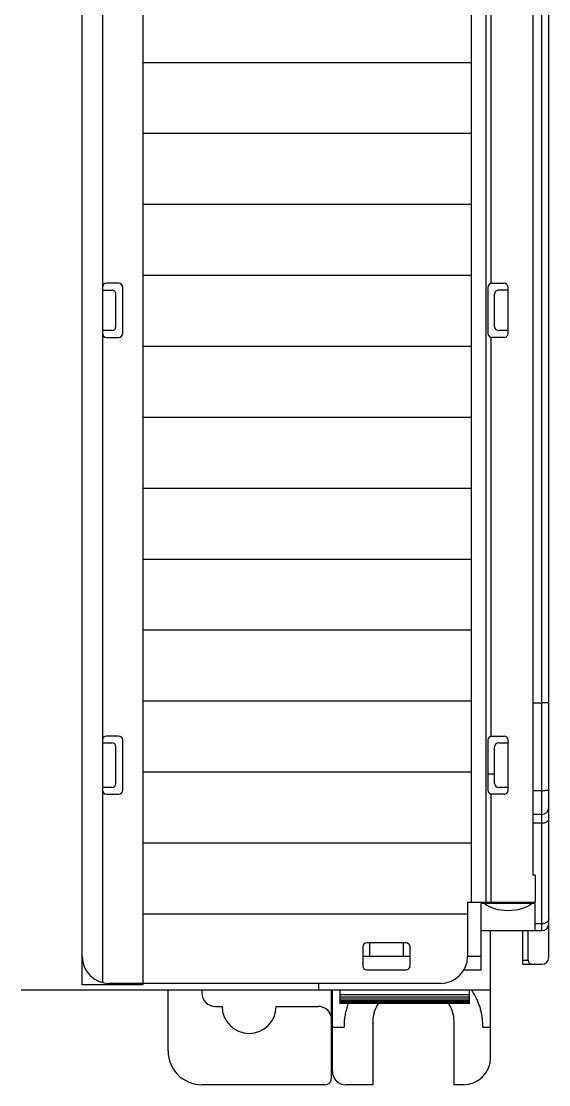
# Model space of a CAD drawing. Header units: inches. Extents: x -38 to 199, y -310 to 64.
# Drawn here: x 60.665 to 62.2, y 52.253 to 55.351 of the extents above; entities that cross this region are included whole.
import ezdxf

# ---------------------------------------------------------------- set-up
doc = ezdxf.new("R2010")
doc.units = ezdxf.units.IN
doc.header["$MEASUREMENT"] = 0
doc.layers.add('off-wire', color=6, linetype='Continuous')
doc.layers.add('PLC', color=7, linetype='Continuous')

# ---------------------------------------------------------------- blocks, each defined once
blk = doc.blocks.new('7GREEN')
at = {"layer": 'PLC', "color": 3, "linetype": 'Continuous'}
for p, q in [((-3.56687428769078, -175.2052327804104), (-3.56687428769078, -170.7497209693104)), ((-4.866086885990626, -171.5601540402104), (-4.866086885890581, -175.2781261534104)), ((-3.791283736490641, -175.0444060087103), (-3.791283736490641, -171.5601540402104)), ((-3.750092006090654, -171.5601540402104), (-3.750092006090654, -175.0444060087103)), ((-3.586559327090754, -175.1270831741103), (-3.586559326990709, -171.5601540402104)), ((-3.613340809290776, -171.7530674260104), (-3.613340809290776, -174.9656658512104)), ((-3.734435946590565, -173.2414646208103), (-3.734435946590565, -172.0796310120104)), ((-4.86608688609067, -173.2609414418104), (-4.838527830990643, -173.2609414418104)), ((-4.818842791590669, -173.2412564024104), (-4.854275862490567, -173.2412564024104)), ((-4.807031767990566, -173.3869256937104), (-4.807031767990566, -173.2530674260104)), ((-3.744039641990639, -173.2530674260104), (-3.744039641990639, -173.3869256937104)), ((-3.732228618390536, -173.2412564024104), (-3.696795547490638, -173.2412564024104)), ((-3.684984523890535, -173.2609414418104), (-3.712543578990562, -173.2609414418104)), ((-3.684984523890535, -173.3869244646104), (-3.684984523890535, -173.2530679198104)), ((-4.82671680739054, -173.3672406544104), (-4.82671680739054, -173.2727524654103)), ((-3.72435460269071, -173.3672406544104), (-3.72435460269071, -173.2727524654103)), ((-4.838527830990643, -173.3790516780103), (-4.86608688609067, -173.3790516780103)), ((-3.684984523890535, -173.3790516780103), (-3.712543578990562, -173.3790516780103)), ((-4.854275862490567, -173.3987367174103), (-4.818842791590669, -173.3987367174103)), ((-3.734435946590565, -174.5603621303104), (-3.734435946590565, -173.3985286498104)), ((-3.696795547490638, -173.3987367174103), (-3.732228618390536, -173.3987367174103)), ((-3.613340809290776, -174.4636438998103), (-3.586559326990709, -174.4636438998103)), ((-4.818842791590669, -174.5601540402104), (-4.854275862490567, -174.5601540402104)), ((-4.807031767990566, -174.7176343552104), (-4.807031767990566, -174.5719650638104)), ((-3.744039641990639, -174.5719650638104), (-3.744039641990639, -174.7176343552104)), ((-3.732228618390536, -174.5601540402104), (-3.696795547490638, -174.5601540402104)), ((-3.684984523890535, -174.7176334459103), (-3.684984523890535, -174.5719655950104)), ((-4.86608688609067, -174.5798390796103), (-4.838527830990643, -174.5798390796103)), ((-4.82671680739054, -174.6979493158103), (-4.82671680739054, -174.5916501032103)), ((-3.72435460269071, -174.6979493158103), (-3.72435460269071, -174.5916501032103)), ((-3.712543578990562, -174.5798390796103), (-3.684984523890535, -174.5798390796103)), ((-3.744039641990639, -174.6703902607104), (-3.72435460269071, -174.6703902607104)), ((-4.838527830990643, -174.7097603394103), (-4.86608688609067, -174.7097603394103)), ((-3.684984523890535, -174.7097603394103), (-3.712543578990562, -174.7097603394103)), ((-3.586559327090754, -174.7195130851104), (-3.613340809290776, -174.7195130851104)), ((-4.854275862490567, -174.7294453788104), (-4.818842791590669, -174.7294453788104)), ((-3.734435946590565, -175.0444060087103), (-3.734435946590565, -174.7292373112103)), ((-3.696795547490638, -174.7294453788104), (-3.732228618390536, -174.7294453788104)), ((-3.586559327090754, -174.7885004969104), (-3.613340809290776, -174.7885004969104)), ((-3.586559327090754, -174.8141684726104), (-3.613340809290776, -174.8141684726104)), ((-3.606244366390683, -174.9656658512104), (-3.613340809290776, -174.9656658512104)), ((-3.606244366390683, -174.9656658512104), (-3.606244366390683, -175.0444060087103)), ((-3.803094760090744, -175.0444060087103), (-3.606244366390683, -175.0444060087103)), ((-3.803094760090744, -175.0444060087103), (-3.803094760090744, -175.2018863237104)), ((-3.60624436609055, -175.0483430166104), (-3.763724681390613, -175.0483430166104)), ((-3.763724681390613, -175.2412564024104), (-3.763724681390613, -175.0483430166104)), ((-3.625929405790657, -175.0444060087103), (-3.625929405790657, -175.0483430166104)), ((-3.607449985290714, -175.0483430166104), (-3.607449985290714, -175.1270831741103)), ((-3.606244366390683, -175.1270831741103), (-3.606244366390683, -175.0483430166104)), ((-3.763724681390613, -175.1270831741103), (-3.586559327090754, -175.1270831741103)), ((-3.736165626290585, -175.4971619142103), (-3.736165626290585, -175.1270831741103)), ((-3.642071138090614, -175.2249178197104), (-3.642071138090614, -175.1270831741103)), ((-3.627021298590762, -175.2131067961103), (-3.627021298590762, -175.1270831741103)), ((-3.586559327090754, -175.1071784260104), (-3.606244366390683, -175.1071784260104)), ((-4.108212870390616, -175.1743272686103), (-4.108212870390616, -175.2294453788104)), ((-3.982228618390536, -175.1625162449104), (-4.096401846790741, -175.1625162449104)), ((-4.088527830990643, -175.1625162449104), (-4.088527830990643, -175.2018863237104)), ((-3.990102634190634, -175.2018863237104), (-3.990102634190634, -175.1625162449104)), ((-3.970417594790661, -175.2294453788104), (-3.970417594790661, -175.1743272686103)), ((-3.970417594790661, -175.2018863237104), (-4.108212870390616, -175.2018863237104)), ((-3.763724681390613, -175.2018863237104), (-3.803094760090744, -175.2018863237104)), ((-3.642071138090614, -175.2131067961103), (-3.627021298590762, -175.2131067961103)), ((-4.096401846790741, -175.2412564024104), (-3.982228618390536, -175.2412564024104)), ((-3.81461195609063, -175.2412564024104), (-3.763724681390613, -175.2412564024104)), ((-3.642071138090614, -175.2249178197104), (-3.586559327090754, -175.2249178197104)), ((-3.881834917590595, -175.2806264812103), (-4.846401846790741, -175.2806264812103)), ((-4.236165626290585, -175.3003115205104), (-4.236165626290585, -175.2806264812103)), ((-3.736165626290585, -175.3003115205104), (-5.102307358590679, -175.3003115205104)), ((-4.675142004190775, -175.4774768749104), (-4.675142004190775, -175.3003115205104)), ((-4.57671680739054, -175.3003115205104), (-4.57671680739054, -175.3081855363104)), ((-4.198764051490571, -175.5562170323104), (-4.198764051490571, -175.3003115205104)), ((-4.196795547490638, -175.5365319930104), (-4.196795547490638, -175.3003115205104)), ((-4.175142004190775, -175.3005645694103), (-4.175142004190775, -175.3390315225104)), ((-3.797189248290579, -175.3138909447104), (-4.175142004190775, -175.3138909447104)), ((-3.797189248290579, -175.3390315225104), (-3.797189248290579, -175.3005825780103)), ((-3.797189248290579, -175.3206791187104), (-4.175142004190775, -175.3206791187104)), ((-3.797189248290579, -175.3264349776103), (-4.175142004190775, -175.3264349776103)), ((-3.797189248290579, -175.3311525211103), (-4.175142004190775, -175.3311525211103)), ((-3.797189248290579, -175.3348268314104), (-4.175142004190775, -175.3348268314104)), ((-3.797189248290579, -175.3374540781103), (-4.175142004190775, -175.3374540781103)), ((-3.797189248290579, -175.3390315225104), (-4.175142004190775, -175.3390315225104)), ((-3.797189248290579, -175.3395575201104), (-4.175142004190775, -175.3395575201104)), ((-4.537346728590592, -175.3475556150104), (-4.517661689290662, -175.3475556150104)), ((-4.360181374290732, -175.3475556150104), (-4.238134130190701, -175.3475556150104)), ((-4.196795547490638, -175.4085787084103), (-4.162431956290675, -175.4085787084103)), ((-4.078685311290656, -175.3908627016103), (-4.078685311290656, -175.5759020717104)), ((-3.842464838890692, -175.5759020717104), (-3.842464838890692, -175.3908627016103)), ((-3.758712083990531, -175.4085789997104), (-3.736165626290585, -175.4085789997104)), ((-4.218449090790727, -175.5759020717104), (-4.57671680739054, -175.5759020717104)), ((-4.078685311290656, -175.5759020717104), (-4.157425468790734, -175.5759020717104)), ((-3.814905783790664, -175.5759020717104), (-3.842464838890692, -175.5759020717104))]:
    blk.add_line(p, q, dxfattribs=at)
at = {"layer": 'PLC', "color": 3}
for p, q in [((-4.748316597034318, -172.5975556150271), (-3.791283736490641, -172.5975556150271)), ((-4.748316597034318, -172.8042485284104), (-3.791283736490641, -172.8042485284104)), ((-4.748316597034318, -173.0109414417938), (-3.791283736490641, -173.0109414417938)), ((-4.748316597034318, -173.217634355177), (-3.791283736490641, -173.217634355177)), ((-4.748316597034318, -173.4243272685604), (-3.791283736490641, -173.4243272685604)), ((-4.748316597034318, -173.6310201819437), (-3.791283736490641, -173.6310201819437)), ((-4.748316597034318, -173.837713095327), (-3.791283736490641, -173.837713095327)), ((-4.748316597034318, -174.0444060087103), (-3.791283736490641, -174.0444060087103)), ((-4.748316597034318, -174.2510989220937), (-3.791283736490641, -174.2510989220938)), ((-4.748316597034318, -174.457791835477), (-3.791283736490641, -174.457791835477)), ((-4.748316597034318, -174.6644847488603), (-3.791283736490641, -174.6644847488603)), ((-4.748316597034318, -174.8711776622437), (-3.791283736490641, -174.8711776622437)), ((-4.748316597034318, -175.077870575627), (-3.803094760090744, -175.077870575627))]:
    blk.add_line(p, q, dxfattribs=at)
blk.add_lwpolyline([(-4.925142004190775, -171.5601540402104), (-4.748316597034318, -171.5601540402104), (-4.748316597034318, -175.2845634890103), (-4.925142004190775, -175.2845634890103)], close=True, dxfattribs=at)
at = {"layer": 'PLC', "color": 3, "linetype": 'Continuous'}
for centre, radius, start, end in [((-4.854275862490567, -173.2530674260104), 0.0118110236, 90.00000000119856, 179.9886000481975), ((-4.838527830990643, -173.2727524654103), 0.0118110236, 1.19853478172526e-09, 90.00000000119856), ((-4.818842791590669, -173.2530674260104), 0.0118110236, 1.19853478172526e-09, 89.99999999880147), ((-3.732228618390536, -173.2530674260104), 0.0118110236, 90, 180), ((-3.712543578990562, -173.2727524654103), 0.0118110236, 89.99999999880147, 179.9999999988015), ((-3.696795547490638, -173.2530674260104), 0.0118110236, 0, 90), ((-4.854275862490567, -173.3869256937104), 0.0118110236, 180.0095304356999, 270.0000000011985), ((-4.838527830990643, -173.3672406544104), 0.0118110236, 270.0000000011985, 359.9999999988015), ((-4.818842791590669, -173.3869256937104), 0.0118110236, 269.9999999988015, 359.9999999988015), ((-3.732228618390536, -173.3869256937104), 0.0118110236, 180, 270), ((-3.712543578990562, -173.3672406544104), 0.0118110236, 180.0000000011985, 269.9999999988015), ((-3.696795547490638, -173.3869256937104), 0.0118110236, 270, 0.00596283780297458), ((-4.854275862490567, -174.5719650638104), 0.0118110236, 90.00000000119856, 179.9886000472009), ((-4.818842791590669, -174.5719650638104), 0.0118110236, 1.19853478172526e-09, 89.99999999880147), ((-3.732228618390536, -174.5719650638104), 0.0118110236, 90, 180), ((-3.696795547490638, -174.5719650638104), 0.0118110236, 0, 90), ((-4.838527830990643, -174.5916501032103), 0.0118110236, 1.19853478172526e-09, 89.99999999880147), ((-3.712543578990562, -174.5916501032103), 0.0118110236, 90.00000000119856, 179.9999999988015), ((-4.854275862490567, -174.7176343552104), 0.0118110236, 180.0095269304025, 269.9999999988015), ((-4.838527830990643, -174.6979493158103), 0.0118110236, 270.0000000011985, 359.9999999988015), ((-4.818842791590669, -174.7176343552104), 0.0118110236, 270.0000000011985, 359.9999999988015), ((-3.732228618390536, -174.7176343552104), 0.0118110236, 180, 270), ((-3.712543578990562, -174.6979493158103), 0.0118110236, 180.0000000011985, 269.9999999988015), ((-3.696795547490638, -174.7176343552104), 0.0118110236, 270, 0.004411121000048267), ((-3.586559327090754, -174.7688154575104), 0.0196850394, 270, 359.9977765595968), ((-3.727307358590679, -175.0562170323104), 0.0118110236, 40.54788405180027, 90), ((-3.642661689290662, -175.0562170323104), 0.0118110236, 112.4999999999067, 139.4521159481997), ((-3.586559327090754, -175.1073981347104), 0.0196850394, 270, 359.9990919422968), ((-4.096401846790741, -175.1743272686103), 0.0118110236, 90.00000000119856, 180.0000000011985), ((-3.982228618390536, -175.1743272686103), 0.0118110236, 0, 89.99999999880147), ((-4.846401846790741, -175.2018863237104), 0.0787401575, 180, 269.9999999945936), ((-3.881834917590595, -175.2018863237104), 0.0787401575, 270.0000000013939, 0), ((-3.586559327090754, -175.2052327804104), 0.0196850394, 270.0000000011985, 0), ((-4.096401846790741, -175.2294453788104), 0.0118110236, 179.9999999988015, 269.9999999988015), ((-3.982228618390536, -175.2294453788104), 0.0118110236, 270.0000000011985, 0), ((-4.537346728590592, -175.3081855363104), 0.0393700787, 180.0000000005015, 269.9999999985018), ((-3.931511018590754, -175.3988626334103), 0.1712798031, 33.89163945430631, 35.12407023990073), ((-3.933181206990639, -175.3999769611104), 0.1732875919, 32.07478041760523, 33.88954293369684), ((-3.935244726290648, -175.4012607725103), 0.1757178638, 30.11953311419802, 32.07219250959819), ((-3.986165626290585, -175.3908627016103), 0.092519685, 145.6537611699955, 179.9999999997004), ((-3.934984523890535, -175.3908627016103), 0.092519685, 0, 34.34626056559839), ((-4.438921531790584, -175.3475556150104), 0.0787401575, 180, 0), ((-4.238134130190701, -175.3869256937104), 0.0393700787, 0, 90.00000000769928), ((-4.57671680739054, -175.4774768749104), 0.0984251969, 180.0000000017001, 269.9999999982934), ((-3.814905783790664, -175.4971619142103), 0.0787401575, 270.0000000013939, 0), ((-4.218449090790727, -175.5562170323104), 0.0196850394, 270.0000000011985, 0), ((-4.157425468790734, -175.5365319930104), 0.0393700787, 180.0000000005015, 269.9999999985018)]:
    blk.add_arc(centre, radius, start, end, dxfattribs=at)
for centre, major_axis, ratio, start_param, end_param in [((-3.684984523890535, -175.0286579772104), (0.0787401575, 0), 0.5, 3.6651914292, 5.759586531599999), ((-3.615208475890768, -175.2131067961103), (0.0118128228, 0), 0.9998476951999999, 3.1415926535, 4.7123889804)]:
    blk.add_ellipse(centre, major_axis=major_axis, ratio=ratio, start_param=start_param, end_param=end_param, dxfattribs=at)
for points, knots in [([(-3.56687428769078, -174.4626005782104), (-3.56687428769078, -174.4626193249104), (-3.566902248190672, -174.4626645362104), (-3.566980653390601, -174.4627108791103), (-3.567100961090773, -174.4627606103104), (-3.567267024790681, -174.4628091320104), (-3.567478602390565, -174.4628583132104), (-3.567850563790671, -174.4629285932103), (-3.568428082690616, -174.4630109928104), (-3.569251443090707, -174.4631010593104), (-3.570241307690594, -174.4631870406104), (-3.571387558890592, -174.4632679974104), (-3.573196019290663, -174.4633727112104), (-3.575756770590715, -174.4634804086104), (-3.579120223590735, -174.4635737116104), (-3.582768195890594, -174.4636307973104), (-3.585280962690604, -174.4636439537104), (-3.586559326990709, -174.4636439537104)], [0, 0, 0, 0, 0.0028420909, 0.0072733114, 0.0137859766, 0.0225093289, 0.0334805328, 0.0467060697, 0.07988659740000001, 0.1218871377, 0.1722669513, 0.2305098801, 0.2960925206, 0.4468922754, 0.6190540397, 0.8061933061, 1, 1, 1, 1]), ([(-3.56687428769078, -174.7170749951104), (-3.566874300690642, -174.7171154653104), (-3.566893373090579, -174.7172027486104), (-3.566971336190591, -174.7173245246104), (-3.567094472690542, -174.7174430905104), (-3.567340109290626, -174.7176134807104), (-3.56777003349066, -174.7178134882104), (-3.568423370290702, -174.7180329648104), (-3.569250170490704, -174.7182440371104), (-3.570242101890699, -174.7184454591104), (-3.571389943090708, -174.7186347676104), (-3.573197489690756, -174.7188792321103), (-3.575758356790629, -174.7191311535104), (-3.580397214190725, -174.7194311072104), (-3.584047578290665, -174.7195130880103), (-3.586559327090754, -174.7195130880103)], [0, 0, 0, 0, 0.0060309519, 0.0129285257, 0.0212644711, 0.031353905, 0.05735381480000001, 0.0915458591, 0.1340016641, 0.1844147701, 0.2423489699, 0.3073323077, 0.4562041228, 0.6256937814, 1, 1, 1, 1]), ([(-3.56687428769078, -174.8009004554103), (-3.566874290390615, -174.8017707299103), (-3.567145977190648, -174.8035610436103), (-3.568305824490608, -174.8060973540104), (-3.570174437190644, -174.8084055999103), (-3.572651975890722, -174.8104105234104), (-3.575648974890782, -174.8120444492104), (-3.579053516890554, -174.8132586926104), (-3.582736838390701, -174.8139984847104), (-3.585279014590697, -174.8141684726104), (-3.586559327090754, -174.8141684726104)], [0, 0, 0, 0, 0.1000924362, 0.2049020868, 0.3172048994, 0.4385848392, 0.5692101152, 0.7079552240000001, 0.8527480840999999, 1, 1, 1, 1]), ([(-3.56687428769078, -175.0924699192103), (-3.566874308790602, -175.0934327847103), (-3.567141338290639, -175.0953981093104), (-3.568289509690658, -175.0982014347104), (-3.570149978990685, -175.1007634442104), (-3.571756360190648, -175.1022102472103), (-3.572639903090703, -175.1028704406103)], [0, 0, 0, 0, 0.2346774811, 0.4770260527, 0.731179482, 1, 1, 1, 1]), ([(-3.572639903090703, -175.1028704406103), (-3.574545918790591, -175.1042946375104), (-3.577913081390534, -175.1059157337104), (-3.582727404890647, -175.1069886470103), (-3.585278363390671, -175.1071785741103), (-3.586559327090754, -175.1071785741103)], [0, 0, 0, 0, 0.4831168288, 0.7399041223, 1, 1, 1, 1]), ([(-3.758712084990748, -175.4085791872104), (-3.75847555579071, -175.4003688497104), (-3.759020961890656, -175.3879884348104), (-3.761457615090649, -175.3716871682103), (-3.764129000290723, -175.3595519488103), (-3.767636443590618, -175.3475718208103), (-3.773440854790579, -175.3318051925104), (-3.779008296390657, -175.3203996060104), (-3.783252218790722, -175.3130845551103)], [0, 0, 0, 0, 0.2469022681, 0.3708615624, 0.4952053654, 0.6201067849, 0.7457855395, 1, 1, 1, 1]), ([(-4.150238757990564, -175.3388864612103), (-4.154524216390655, -175.3499947522104), (-4.160931051490707, -175.3729821027104), (-4.162756730890578, -175.3967914387104), (-4.162431953890746, -175.4085791294103)], [0, 0, 0, 0, 0.5024074747, 1, 1, 1, 1])]:
    blk.add_open_spline(points, degree=3, knots=knots, dxfattribs=at)

msp = doc.modelspace()

# ---------------------------------------------------------------- block references
at = {"layer": 'off-wire', "color": 0}
msp.add_blockref('7GREEN', (65.76714378775935, 227.8290579915659), dxfattribs=at)

doc.saveas('drawing.dxf')
